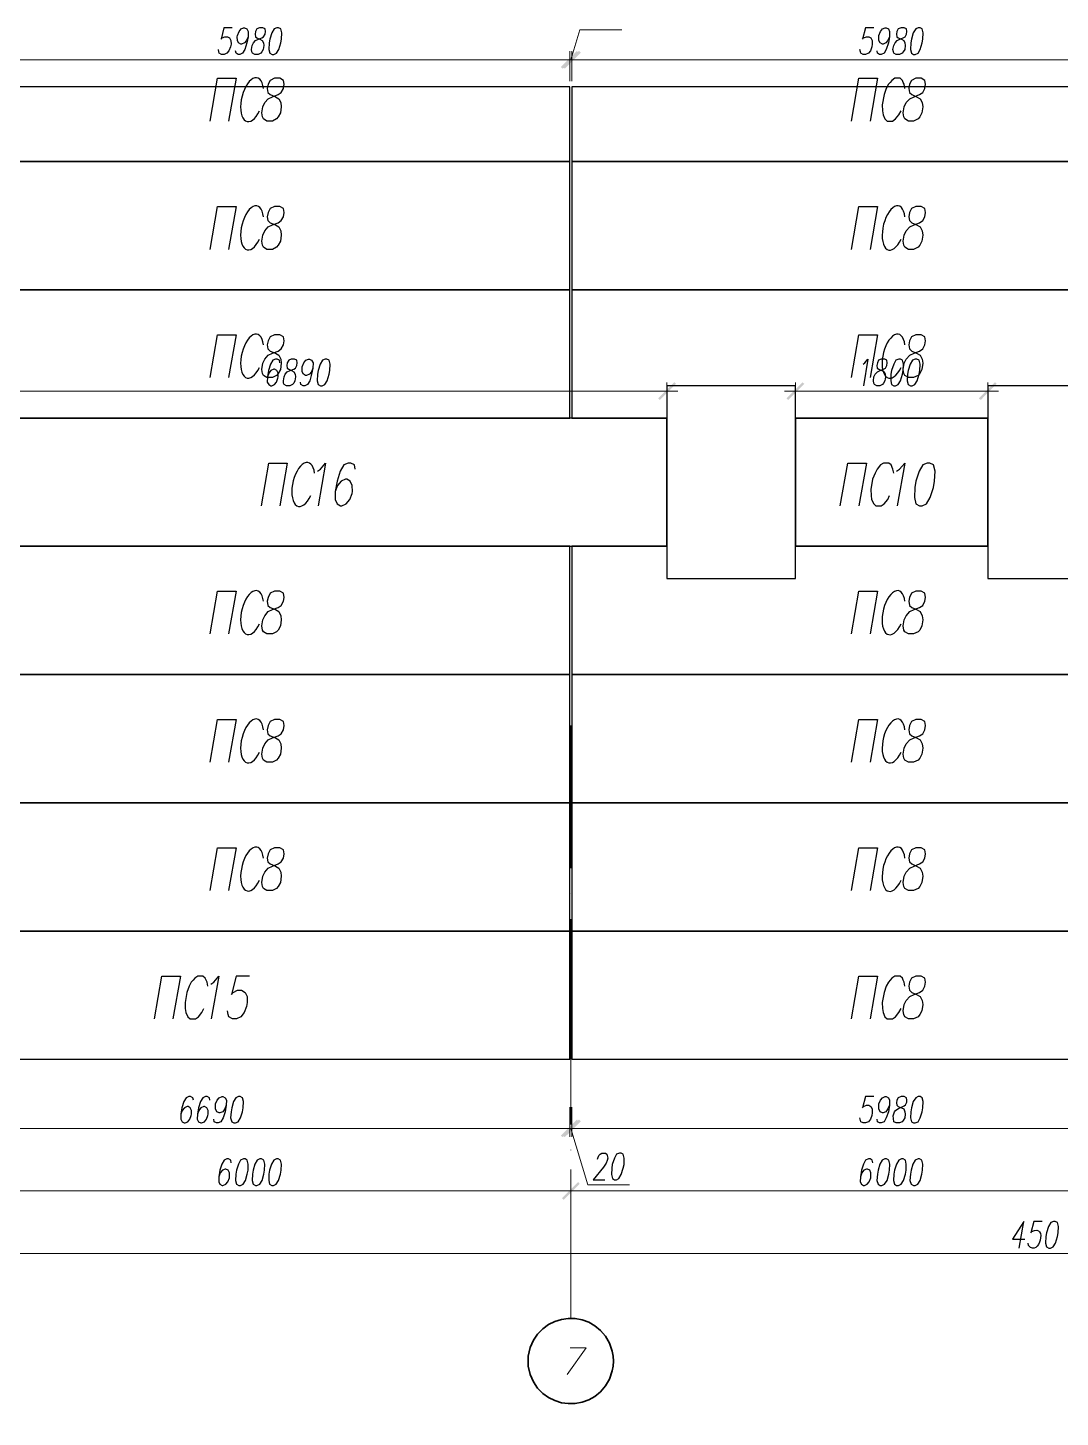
# Model space of a CAD drawing. Header units: millimetres. Extents: x 148937 to 2048786, y 870 to 351006.
# Drawn here: x 523319 to 532975, y 281122 to 294122 of the extents above; entities that cross this region are included whole.
import ezdxf

# ---------------------------------------------------------------- set-up
doc = ezdxf.new("R2010")
doc.units = ezdxf.units.MM
doc.layers.add('PDF _Геометрия', color=7, linetype='Continuous')
doc.layers.add('PDF _Сплошная заливка', color=7, linetype='Continuous', true_color=0x007eff)

msp = doc.modelspace()

# ---------------------------------------------------------------- linework, layer by layer
at = {"layer": 'PDF _Геометрия', "lineweight": 25}
for points in [[(525230.27076, 294122.38114), (525152.93456, 294122.38114), (525127.15583, 294014.96975), (525135.74874, 294027.85912), (525161.52747, 294038.60026), (525185.15798, 294038.60026), (525206.64025, 294027.85912), (525217.38139, 294004.22861), (525219.52962, 293967.70874), (525215.23316, 293944.07824), (525200.19557, 293907.55837), (525180.86152, 293883.92786), (525155.08279, 293873.18672), (525131.45228, 293873.18672), (525109.97001, 293883.92786), (525105.67355, 293896.81723), (525101.3771, 293920.44773)], [(525378.499, 294038.5993), (525363.4614, 294004.22765), (525344.12735, 293980.59715), (525318.34862, 293967.70778), (525311.90394, 293967.70778), (525290.42166, 293980.59715), (525279.68052, 294004.22765), (525277.53229, 294038.5993), (525279.68052, 294051.48866), (525294.71811, 294088.00853), (525314.05216, 294111.63904), (525337.68267, 294122.38018), (525346.27558, 294122.38018), (525367.75786, 294111.63904), (525378.499, 294088.00853), (525378.499, 294038.5993), (525367.75786, 293980.59715), (525348.42381, 293920.44677), (525326.94153, 293883.9269), (525303.31103, 293873.18576), (525286.1252, 293873.18576), (525266.79115, 293883.9269), (525262.4947, 293907.55741)], [(531230.27356, 294122.38114), (531152.93736, 294122.38114), (531125.0104, 294014.96975), (531135.75154, 294027.85912), (531161.53027, 294038.60026), (531185.16077, 294038.60026), (531204.49482, 294027.85912), (531217.38419, 294004.22861), (531217.38419, 293967.70874), (531213.08773, 293944.07824), (531200.19837, 293907.55837), (531180.86432, 293883.92786), (531155.08559, 293873.18672), (531131.45508, 293873.18672), (531109.9728, 293883.92786), (531105.67635, 293896.81723), (531101.37989, 293920.44773)], [(531378.49961, 294038.5993), (531363.46201, 294004.22765), (531344.12796, 293980.59715), (531318.34923, 293967.70778), (531311.90455, 293967.70778), (531290.42227, 293980.59715), (531277.5329, 294004.22765), (531277.5329, 294038.5993), (531279.68113, 294051.48866), (531292.5705, 294088.00853), (531311.90455, 294111.63904), (531337.68328, 294122.38018), (531346.27619, 294122.38018), (531367.75847, 294111.63904), (531378.49961, 294088.00853), (531378.49961, 294038.5993), (531367.75847, 293980.59715), (531348.42442, 293920.44677), (531326.94214, 293883.9269), (531301.16341, 293873.18576), (531286.12582, 293873.18576), (531264.64354, 293883.9269), (531262.49531, 293907.55741)], [(525024.04055, 293250.20121), (525092.78384, 293649.77157), (525266.79028, 293649.77157), (525195.89877, 293250.20121)], [(531021.89302, 293250.20121), (531092.78453, 293649.77157), (531266.79098, 293649.77157), (531195.89947, 293250.20121)], [(531522.43156, 293555.24806), (531515.98688, 293593.91616), (531507.39397, 293611.10198), (531498.80106, 293630.43603), (531477.31878, 293649.77008), (531427.90954, 293649.77008), (531399.98258, 293630.43603), (531384.94499, 293611.10198), (531367.75917, 293593.91616), (531348.42512, 293555.24806), (531326.94284, 293497.24591), (531309.75702, 293402.72389), (531311.90525, 293344.72174), (531318.34993, 293308.20187), (531335.53575, 293269.53377), (531357.01803, 293250.19973), (531406.42727, 293250.19973), (531434.35423, 293269.53377), (531466.57764, 293308.20187), (531485.91169, 293344.72174)], [(525024.04055, 292049.34052), (525092.78384, 292451.0591), (525266.79028, 292451.0591), (525195.89877, 292049.34052)], [(531021.89302, 292049.34052), (531092.78453, 292451.0591), (531266.79098, 292451.0591), (531195.89947, 292049.34052)], [(525024.04055, 290850.63016), (525092.78384, 291250.20051), (525266.79028, 291250.20051), (525195.89877, 290850.63016)], [(531021.89302, 290850.63016), (531092.78453, 291250.20051), (531266.79098, 291250.20051), (531195.89947, 290850.63016)], [(525677.10579, 290988.11551), (525672.80934, 291011.74601), (525651.32706, 291022.48715), (525636.28947, 291022.48715), (525610.51074, 291011.74601), (525589.02846, 290975.22614), (525569.69441, 290915.07576), (525561.1015, 290857.07362), (525558.95327, 290807.66438), (525571.84264, 290784.03387), (525591.17669, 290773.29274), (525599.7696, 290773.29274), (525625.54833, 290784.03387), (525644.88238, 290807.66438), (525657.77174, 290844.18425), (525659.91997, 290857.07362), (525659.91997, 290891.44526), (525649.17883, 290915.07576), (525627.69656, 290927.96513), (525619.10365, 290927.96513), (525593.32491, 290915.07576), (525573.99086, 290891.44526), (525561.1015, 290857.07362)], [(525984.30078, 290938.70609), (525971.41142, 290904.33445), (525952.07737, 290880.70395), (525926.29864, 290867.81458), (525917.70572, 290867.81458), (525896.22345, 290880.70395), (525885.48231, 290904.33445), (525885.48231, 290951.59546), (525900.5199, 290988.11533), (525919.85395, 291011.74584), (525945.63268, 291022.48698), (525954.2256, 291022.48698), (525973.55965, 291011.74584), (525986.44901, 290988.11533), (525984.30078, 290938.70609), (525973.55965, 290880.70395), (525956.37382, 290820.55357), (525934.89155, 290784.0337), (525909.11281, 290773.29256), (525894.07522, 290773.29256), (525872.59294, 290784.0337), (525868.29649, 290807.6642)], [(531131.45473, 290975.22667), (531148.64055, 290988.11603), (531176.56751, 291022.48768), (531133.60296, 290773.29326)], [(525503.0955, 289649.77056), (525573.98702, 290049.34091), (525745.84524, 290049.34091), (525674.95372, 289649.77056)], [(526029.41392, 289974.15395), (526057.34088, 289993.488), (526104.60189, 290049.34192), (526035.8586, 289649.77157)], [(526379.5739, 289993.48721), (526375.27744, 290032.15531), (526340.9058, 290049.34113), (526315.12706, 290049.34113), (526274.31074, 290032.15531), (526239.93909, 289974.15316), (526212.01213, 289879.63114), (526194.82631, 289782.9609), (526192.67809, 289707.77293), (526212.01213, 289669.10483), (526244.23555, 289649.77078), (526257.12492, 289649.77078), (526297.94124, 289669.10483), (526330.16466, 289707.77293), (526351.64694, 289763.62685), (526355.94339, 289782.9609), (526353.79516, 289840.96305), (526334.46111, 289879.63114), (526302.2377, 289898.96519), (526289.34833, 289898.96519), (526248.53201, 289879.63114), (526216.30859, 289840.96305), (526194.82631, 289782.9609)], [(530916.63196, 289649.77056), (530987.52347, 290049.34091), (531161.52992, 290049.34091), (531090.63841, 289649.77056)], [(531417.16832, 289954.8185), (531410.72363, 289993.4866), (531393.53781, 290032.1547), (531372.05554, 290049.34052), (531322.6463, 290049.34052), (531292.57111, 290032.1547), (531262.49592, 289993.4866), (531243.16187, 289954.8185), (531219.53137, 289898.96458), (531204.49377, 289802.29433), (531206.642, 289746.44041), (531210.93846, 289707.77232), (531230.27251, 289669.10422), (531251.75478, 289649.77017), (531301.16402, 289649.77017), (531329.09098, 289669.10422), (531361.3144, 289707.77232), (531378.50022, 289746.44041)], [(531445.09633, 289974.15395), (531473.02329, 289993.488), (531520.2843, 290049.34192), (531449.39278, 289649.77157)], [(525024.04055, 288451.0591), (525092.78384, 288850.62946), (525266.79028, 288850.62946), (525195.89877, 288451.0591)], [(531021.89302, 288451.0591), (531092.78453, 288850.62946), (531266.79098, 288850.62946), (531195.89947, 288451.0591)], [(525024.04055, 287250.2006), (525092.78384, 287649.77095), (525266.79028, 287649.77095), (525195.89877, 287250.2006)], [(531021.89302, 287250.2006), (531092.78453, 287649.77095), (531266.79098, 287649.77095), (531195.89947, 287250.2006)], [(525024.04055, 286051.48914), (525092.78384, 286451.0595), (525266.79028, 286451.0595), (525195.89877, 286051.48914)], [(531021.89302, 286051.48914), (531092.78453, 286451.0595), (531266.79098, 286451.0595), (531195.89947, 286051.48914)], [(524504.17311, 284850.62955), (524572.9164, 285250.1999), (524746.92285, 285250.1999), (524676.03133, 284850.62955)], [(525002.55915, 285155.67858), (524996.11446, 285194.34668), (524987.52155, 285211.5325), (524978.92864, 285230.86655), (524957.44636, 285250.2006), (524908.03713, 285250.2006), (524880.11017, 285230.86655), (524865.07257, 285211.5325), (524847.88675, 285194.34668), (524828.5527, 285155.67858), (524807.07042, 285097.67643), (524789.8846, 285003.15441), (524792.03283, 284945.15226), (524798.47751, 284908.63239), (524815.66333, 284869.96429), (524837.14561, 284850.63024), (524886.55485, 284850.63024), (524914.48181, 284869.96429), (524946.70523, 284908.63239), (524966.03927, 284945.15226)], [(525030.48716, 285175.01184), (525058.41412, 285194.34589), (525105.67513, 285250.19981), (525034.78361, 284850.62946)], [(525391.38784, 285250.20112), (525266.79063, 285250.20112), (525223.82608, 285078.34291), (525241.0119, 285097.67696), (525279.68, 285117.01101), (525318.3481, 285117.01101), (525352.71974, 285097.67696), (525369.90556, 285059.00886), (525372.05379, 285003.15494), (525365.6091, 284964.48684), (525341.9786, 284908.63292), (525311.90341, 284869.96482), (525271.08709, 284850.63077), (525234.56721, 284850.63077), (525200.19557, 284869.96482), (525191.60266, 284889.29887), (525185.15798, 284925.81874)], [(531021.89302, 284850.62955), (531092.78453, 285250.1999), (531266.79098, 285250.1999), (531195.89947, 284850.62955)], [(531522.43156, 285155.67858), (531515.98688, 285194.34668), (531507.39397, 285211.5325), (531498.80106, 285230.86655), (531477.31878, 285250.2006), (531427.90954, 285250.2006), (531399.98258, 285230.86655), (531384.94499, 285211.5325), (531367.75917, 285194.34668), (531348.42512, 285155.67858), (531326.94284, 285097.67643), (531309.75702, 285003.15441), (531311.90525, 284945.15226), (531318.34993, 284908.63239), (531335.53575, 284869.96429), (531357.01803, 284850.63024), (531406.42727, 284850.63024), (531434.35423, 284869.96429), (531466.57764, 284908.63239), (531485.91169, 284945.15226)], [(524867.21975, 284088.00914), (524862.9233, 284111.63965), (524841.44102, 284124.52902), (524826.40342, 284124.52902), (524800.62469, 284111.63965), (524779.14241, 284077.26801), (524759.80837, 284017.11763), (524751.21545, 283956.96725), (524749.06723, 283909.70624), (524761.95659, 283886.07574), (524781.29064, 283875.3346), (524789.88355, 283875.3346), (524815.66229, 283886.07574), (524834.99634, 283909.70624), (524847.8857, 283946.22612), (524850.03393, 283956.96725), (524850.03393, 283993.48713), (524837.14456, 284017.11763), (524817.81051, 284030.007), (524809.2176, 284030.007), (524783.43887, 284017.11763), (524764.10482, 283993.48713), (524751.21545, 283956.96725)], [(525021.89459, 284088.00914), (525017.59814, 284111.63965), (524996.11586, 284124.52902), (524981.07827, 284124.52902), (524955.29953, 284111.63965), (524933.81726, 284077.26801), (524914.48321, 284017.11763), (524905.8903, 283956.96725), (524903.74207, 283909.70624), (524916.63144, 283886.07574), (524935.96549, 283875.3346), (524944.5584, 283875.3346), (524970.33713, 283886.07574), (524989.67118, 283909.70624), (525002.56054, 283946.22612), (525004.70877, 283956.96725), (525004.70877, 283993.48713), (524993.96763, 284017.11763), (524972.48536, 284030.007), (524963.89245, 284030.007), (524938.11371, 284017.11763), (524918.77966, 283993.48713), (524905.8903, 283956.96725)], [(525174.41911, 284040.74787), (525161.52974, 284006.37623), (525142.1957, 283980.5975), (525116.41696, 283969.85636), (525107.82405, 283969.85636), (525086.34177, 283980.5975), (525075.60064, 284006.37623), (525073.45241, 284040.74787), (525075.60064, 284053.63724), (525090.63823, 284088.00888), (525109.97228, 284111.63939), (525135.75101, 284124.52875), (525144.34392, 284124.52875), (525163.67797, 284111.63939), (525176.56734, 284088.00888), (525174.41911, 284040.74787), (525163.67797, 283980.5975), (525146.49215, 283922.59535), (525125.00987, 283886.07548), (525099.23114, 283875.33434), (525084.19355, 283875.33434), (525062.71127, 283886.07548), (525058.41481, 283909.70598)], [(531230.27356, 284124.52972), (531152.93736, 284124.52972), (531125.0104, 284017.11833), (531135.75154, 284030.0077), (531161.53027, 284040.74883), (531185.16077, 284040.74883), (531204.49482, 284030.0077), (531217.38419, 284006.37719), (531217.38419, 283969.85732), (531213.08773, 283946.22682), (531200.19837, 283909.70694), (531180.86432, 283886.07644), (531155.08559, 283875.3353), (531131.45508, 283875.3353), (531109.9728, 283886.07644), (531105.67635, 283898.96581), (531101.37989, 283922.59631)], [(531378.49961, 284040.74787), (531363.46201, 284006.37623), (531344.12796, 283980.5975), (531318.34923, 283969.85636), (531311.90455, 283969.85636), (531290.42227, 283980.5975), (531277.5329, 284006.37623), (531277.5329, 284040.74787), (531279.68113, 284053.63724), (531292.5705, 284088.00888), (531311.90455, 284111.63939), (531337.68328, 284124.52875), (531346.27619, 284124.52875), (531367.75847, 284111.63939), (531378.49961, 284088.00888), (531378.49961, 284040.74787), (531367.75847, 283980.5975), (531348.42442, 283922.59535), (531326.94214, 283886.07548), (531301.16341, 283875.33434), (531286.12582, 283875.33434), (531264.64354, 283886.07548), (531262.49531, 283909.70598)], [(531537.46846, 284111.64035), (531515.98618, 284124.52972), (531485.91099, 284124.52972), (531460.13226, 284111.64035), (531447.24289, 284088.00984), (531442.94644, 284064.37934), (531447.24289, 284040.74883), (531460.13226, 284030.0077), (531490.20745, 284017.11833), (531511.68973, 284006.37719), (531522.43086, 283980.59846), (531524.57909, 283956.96795), (531520.28264, 283922.59631), (531507.39327, 283898.96581), (531496.65213, 283886.07644), (531473.02163, 283875.3353), (531440.79821, 283875.3353), (531419.31593, 283886.07644)], [(525221.6782, 283503.69094), (525217.38174, 283527.32145), (525195.89947, 283540.21082), (525180.86187, 283540.21082), (525155.08314, 283527.32145), (525133.60086, 283490.80158), (525116.41504, 283432.79943), (525105.6739, 283372.64905), (525105.6739, 283325.38804), (525116.41504, 283301.75754), (525137.89732, 283288.86817), (525144.342, 283288.86817), (525170.12073, 283301.75754), (525189.45478, 283325.38804), (525204.49238, 283361.90792), (525206.6406, 283372.64905), (525204.49238, 283409.16893), (525193.75124, 283432.79943), (525172.26896, 283443.54057), (525163.67605, 283443.54057), (525140.04554, 283432.79943), (525118.56327, 283409.16893), (525105.6739, 283372.64905)], [(528648.10184, 283535.91523), (528650.25006, 283546.65637), (528660.9912, 283570.28688), (528671.73234, 283583.17624), (528688.91816, 283593.91738), (528721.14158, 283593.91738), (528734.03094, 283583.17624), (528738.3274, 283570.28688), (528742.62385, 283546.65637), (528738.3274, 283523.02587), (528727.58626, 283499.39536), (528703.95576, 283462.87549), (528607.28551, 283344.72297), (528714.69689, 283344.72297)], [(531221.67881, 283503.69094), (531217.38235, 283527.32145), (531195.90008, 283540.21082), (531180.86248, 283540.21082), (531155.08375, 283527.32145), (531133.60147, 283490.80158), (531116.41565, 283432.79943), (531105.67451, 283372.64905), (531103.52629, 283325.38804), (531116.41565, 283301.75754), (531135.7497, 283288.86817), (531144.34261, 283288.86817), (531170.12134, 283301.75754), (531189.45539, 283325.38804), (531202.34476, 283361.90792), (531204.49299, 283372.64905), (531204.49299, 283409.16893), (531193.75185, 283432.79943), (531172.26957, 283443.54057), (531163.67666, 283443.54057), (531137.89793, 283432.79943), (531118.56388, 283409.16893), (531105.67451, 283372.64905)], [(532590.09925, 282704.55076), (532633.0638, 282953.74518), (532527.80065, 282788.33164), (532643.80494, 282788.33164)], [(532804.92377, 282953.74518), (532727.58757, 282953.74518), (532699.66061, 282846.33379), (532710.40175, 282859.22316)], [(532678.17833, 282728.18127), (532676.03011, 282751.81177)]]:
    msp.add_lwpolyline(points, dxfattribs=at)
for points in [[(525485.91038, 294122.38114), (525460.13165, 294111.64), (525449.39051, 294088.00949), (525445.09405, 294062.23076), (525447.24228, 294038.60026), (525460.13165, 294027.85912), (525490.20684, 294014.96975), (525511.68911, 294004.22861), (525522.43025, 293980.59811), (525526.72671, 293956.9676), (525520.28202, 293920.44773), (525507.39266, 293896.81723), (525498.79975, 293883.92786), (525473.02101, 293873.18672), (525440.7976, 293873.18672), (525421.46355, 293883.92786), (525415.01887, 293896.81723), (525410.72241, 293920.44773), (525417.16709, 293956.9676), (525430.05646, 293980.59811), (525449.39051, 294004.22861), (525475.16924, 294014.96975), (525507.39266, 294027.85912), (525524.57848, 294038.60026), (525537.46785, 294062.23076), (525541.7643, 294088.00949), (525537.46785, 294111.64), (525515.98557, 294122.38114)], [(525649.17779, 294122.38114), (525623.39905, 294111.64), (525601.91678, 294075.12013), (525582.58273, 294014.96975), (525576.13804, 293980.59811), (525573.98982, 293920.44773), (525582.58273, 293883.92786), (525604.065, 293873.18672), (525619.1026, 293873.18672), (525644.88133, 293883.92786), (525666.36361, 293920.44773), (525685.69766, 293980.59811), (525692.14234, 294014.96975), (525694.29057, 294075.12013), (525685.69766, 294111.64), (525664.21538, 294122.38114)], [(531485.91099, 294122.38114), (531460.13226, 294111.64), (531447.24289, 294088.00949), (531442.94644, 294062.23076), (531447.24289, 294038.60026), (531460.13226, 294027.85912), (531490.20745, 294014.96975), (531511.68973, 294004.22861), (531522.43086, 293980.59811), (531524.57909, 293956.9676), (531520.28264, 293920.44773), (531507.39327, 293896.81723), (531496.65213, 293883.92786), (531473.02163, 293873.18672), (531440.79821, 293873.18672), (531419.31593, 293883.92786), (531415.01948, 293896.81723), (531410.72302, 293920.44773), (531417.16771, 293956.9676), (531430.05707, 293980.59811), (531449.39112, 294004.22861), (531475.16985, 294014.96975), (531507.39327, 294027.85912), (531524.57909, 294038.60026), (531537.46846, 294062.23076), (531541.76491, 294088.00949), (531537.46846, 294111.64), (531515.98618, 294122.38114)], [(531647.02807, 294122.38114), (531623.39757, 294111.64), (531599.76706, 294075.12013), (531582.58124, 294014.96975), (531576.13656, 293980.59811), (531573.98833, 293920.44773), (531582.58124, 293883.92786), (531604.06352, 293873.18672), (531619.10111, 293873.18672), (531644.87984, 293883.92786), (531666.36212, 293920.44773), (531683.54794, 293980.59811), (531689.99263, 294014.96975), (531694.28908, 294075.12013), (531683.54794, 294111.64), (531664.21389, 294122.38114)], [(525625.54606, 293649.7706), (525584.72973, 293630.43655), (525567.54391, 293593.91668), (525558.951, 293555.24858), (525565.39568, 293516.58049), (525586.87796, 293497.24644), (525634.13897, 293477.91239), (525666.36238, 293458.57834), (525685.69643, 293422.05847), (525689.99289, 293383.39037), (525681.39998, 293325.38822), (525662.06593, 293288.86835), (525644.88011, 293269.5343), (525606.21201, 293250.20025), (525554.65454, 293250.20025), (525522.43113, 293269.5343), (525513.83822, 293288.86835), (525507.39353, 293325.38822), (525518.13467, 293383.39037), (525535.32049, 293422.05847), (525567.54391, 293458.57834), (525608.36023, 293477.91239), (525662.06593, 293497.24644), (525689.99289, 293516.58049), (525709.32694, 293555.24858), (525715.77162, 293593.91668), (525709.32694, 293630.43655), (525674.95529, 293649.7706)], [(531625.54667, 293649.7706), (531584.73034, 293630.43655), (531565.39629, 293593.91668), (531558.95161, 293555.24858), (531565.39629, 293516.58049), (531586.87857, 293497.24644), (531631.99135, 293477.91239), (531666.36299, 293458.57834), (531683.54882, 293422.05847), (531689.9935, 293383.39037), (531679.25236, 293325.38822), (531662.06654, 293288.86835), (531644.88072, 293269.5343), (531604.06439, 293250.20025), (531554.65515, 293250.20025), (531522.43174, 293269.5343), (531511.6906, 293288.86835), (531507.39414, 293325.38822), (531515.98706, 293383.39037), (531535.3211, 293422.05847), (531567.54452, 293458.57834), (531608.36085, 293477.91239), (531659.91831, 293497.24644), (531689.9935, 293516.58049), (531707.17932, 293555.24858), (531715.77223, 293593.91668), (531709.32755, 293630.43655), (531674.95591, 293649.7706)], [(525625.54606, 292451.06024), (525584.72973, 292431.72619), (525567.54391, 292393.05809), (525558.951, 292354.38999), (525565.39568, 292317.87012), (525586.87796, 292298.53607), (525634.13897, 292279.20202), (525666.36238, 292259.86797), (525685.69643, 292221.19987), (525689.99289, 292182.53178), (525681.39998, 292126.67786), (525662.06593, 292088.00976), (525644.88011, 292068.67571), (525606.21201, 292049.34166), (525554.65454, 292049.34166), (525522.43113, 292068.67571), (525513.83822, 292088.00976), (525507.39353, 292126.67786), (525518.13467, 292182.53178), (525535.32049, 292221.19987), (525567.54391, 292259.86797), (525608.36023, 292279.20202), (525662.06593, 292298.53607), (525689.99289, 292317.87012), (525709.32694, 292354.38999), (525715.77162, 292393.05809), (525709.32694, 292431.72619), (525674.95529, 292451.06024)], [(531625.54667, 292451.06024), (531584.73034, 292431.72619), (531565.39629, 292393.05809), (531558.95161, 292354.38999), (531565.39629, 292317.87012), (531586.87857, 292298.53607), (531631.99135, 292279.20202), (531666.36299, 292259.86797), (531683.54882, 292221.19987), (531689.9935, 292182.53178), (531679.25236, 292126.67786), (531662.06654, 292088.00976), (531644.88072, 292068.67571), (531604.06439, 292049.34166), (531554.65515, 292049.34166), (531522.43174, 292068.67571), (531511.6906, 292088.00976), (531507.39414, 292126.67786), (531515.98706, 292182.53178), (531535.3211, 292221.19987), (531567.54452, 292259.86797), (531608.36085, 292279.20202), (531659.91831, 292298.53607), (531689.9935, 292317.87012), (531707.17932, 292354.38999), (531715.77223, 292393.05809), (531709.32755, 292431.72619), (531674.95591, 292451.06024)], [(525625.54606, 291250.19955), (525584.72973, 291230.8655), (525567.54391, 291192.1974), (525558.951, 291155.67753), (525565.39568, 291117.00943), (525586.87796, 291097.67538), (525634.13897, 291078.34133), (525666.36238, 291059.00728), (525685.69643, 291022.48741), (525689.99289, 290983.81931), (525681.39998, 290925.81717), (525662.06593, 290889.29729), (525644.88011, 290869.96325), (525606.21201, 290850.6292), (525554.65454, 290850.6292), (525522.43113, 290869.96325), (525513.83822, 290889.29729), (525507.39353, 290925.81717), (525518.13467, 290983.81931), (525535.32049, 291022.48741), (525567.54391, 291059.00728), (525608.36023, 291078.34133), (525662.06593, 291097.67538), (525689.99289, 291117.00943), (525709.32694, 291155.67753), (525715.77162, 291192.1974), (525709.32694, 291230.8655), (525674.95529, 291250.19955)], [(531625.54667, 291250.19955), (531584.73034, 291230.8655), (531565.39629, 291192.1974), (531558.95161, 291155.67753), (531565.39629, 291117.00943), (531586.87857, 291097.67538), (531631.99135, 291078.34133), (531666.36299, 291059.00728), (531683.54882, 291022.48741), (531689.9935, 290983.81931), (531679.25236, 290925.81717), (531662.06654, 290889.29729), (531644.88072, 290869.96325), (531604.06439, 290850.6292), (531554.65515, 290850.6292), (531522.43174, 290869.96325), (531511.6906, 290889.29729), (531507.39414, 290925.81717), (531515.98706, 290983.81931), (531535.3211, 291022.48741), (531567.54452, 291059.00728), (531608.36085, 291078.34133), (531659.91831, 291097.67538), (531689.9935, 291117.00943), (531707.17932, 291155.67753), (531715.77223, 291192.1974), (531709.32755, 291230.8655), (531674.95591, 291250.19955)], [(525782.36685, 291022.48794), (525758.73635, 291011.7468), (525745.84698, 290988.11629), (525741.55053, 290962.33756), (525745.84698, 290938.70706), (525758.73635, 290927.96592), (525786.66331, 290915.07655), (525808.14559, 290904.33541), (525818.88673, 290880.70491), (525823.18318, 290857.0744), (525816.7385, 290820.55453), (525805.99736, 290796.92403), (525795.25622, 290784.03466), (525769.47749, 290773.29352), (525739.4023, 290773.29352), (525717.92002, 290784.03466), (525711.47534, 290796.92403), (525709.32711, 290820.55453), (525715.7718, 290857.0744), (525726.51293, 290880.70491), (525745.84698, 290904.33541), (525771.62572, 290915.07655), (525805.99736, 290927.96592), (525823.18318, 290938.70706), (525833.92432, 290962.33756), (525838.22077, 290988.11629), (525836.07255, 291011.7468), (525814.59027, 291022.48794)], [(526100.30473, 291022.48794), (526074.526, 291011.7468), (526053.04372, 290975.22693), (526035.8579, 290915.07655), (526029.41322, 290880.70491), (526025.11676, 290820.55453), (526035.8579, 290784.03466), (526055.19195, 290773.29352), (526072.37777, 290773.29352), (526096.00828, 290784.03466), (526119.63878, 290820.55453), (526136.8246, 290880.70491), (526143.26928, 290915.07655), (526145.41751, 290975.22693), (526136.8246, 291011.7468), (526115.34232, 291022.48794)], [(531301.16437, 291022.48794), (531275.38564, 291011.7468), (531264.6445, 290988.11629), (531260.34804, 290962.33756), (531262.49627, 290938.70706), (531277.53387, 290927.96592), (531305.46083, 290915.07655), (531326.9431, 290904.33541), (531337.68424, 290880.70491), (531341.9807, 290857.0744), (531335.53601, 290820.55453), (531322.64665, 290796.92403), (531314.05374, 290784.03466), (531288.27501, 290773.29352), (531258.19982, 290773.29352), (531236.71754, 290784.03466), (531230.27286, 290796.92403), (531228.12463, 290820.55453), (531232.42108, 290857.0744), (531245.31045, 290880.70491), (531264.6445, 290904.33541), (531290.42323, 290915.07655), (531322.64665, 290927.96592), (531339.83247, 290938.70706), (531352.72184, 290962.33756), (531357.01829, 290988.11629), (531352.72184, 291011.7468), (531333.38779, 291022.48794)], [(531464.42959, 291022.48794), (531438.65086, 291011.7468), (531417.16858, 290975.22693), (531397.83453, 290915.07655), (531391.38985, 290880.70491), (531389.24162, 290820.55453), (531397.83453, 290784.03466), (531419.31681, 290773.29352), (531434.3544, 290773.29352), (531460.13313, 290784.03466), (531481.61541, 290820.55453), (531500.94946, 290880.70491), (531507.39414, 290915.07655), (531509.54237, 290975.22693), (531500.94946, 291011.7468), (531479.46718, 291022.48794)], [(531619.10225, 291022.48794), (531593.32351, 291011.7468), (531571.84124, 290975.22693), (531552.50719, 290915.07655), (531546.06251, 290880.70491), (531543.91428, 290820.55453), (531552.50719, 290784.03466), (531573.98947, 290773.29352), (531589.02706, 290773.29352), (531614.80579, 290784.03466), (531636.28807, 290820.55453), (531655.62212, 290880.70491), (531662.0668, 290915.07655), (531664.21503, 290975.22693), (531655.62212, 291011.7468), (531634.13984, 291022.48794)], [(531730.80991, 290049.34105), (531689.99359, 290032.15522), (531655.62194, 289974.15308), (531625.54676, 289879.63106), (531614.80562, 289821.62891), (531610.50916, 289727.10689), (531625.54676, 289669.10474), (531659.9184, 289649.77069), (531683.5489, 289649.77069), (531724.36523, 289669.10474), (531758.73687, 289727.10689), (531788.81206, 289821.62891), (531799.5532, 289879.63106), (531803.84966, 289974.15308), (531788.81206, 290032.15522), (531754.44042, 290049.34105)], [(525625.54606, 288850.63068), (525584.72973, 288831.29663), (525567.54391, 288792.62853), (525558.951, 288756.10866), (525565.39568, 288717.44056), (525586.87796, 288698.10651), (525634.13897, 288678.77246), (525666.36238, 288659.43842), (525685.69643, 288620.77032), (525689.99289, 288584.25045), (525681.39998, 288526.2483), (525662.06593, 288487.5802), (525644.88011, 288470.39438), (525606.21201, 288451.06033), (525554.65454, 288451.06033), (525522.43113, 288470.39438), (525513.83822, 288487.5802), (525507.39353, 288526.2483), (525518.13467, 288584.25045), (525535.32049, 288620.77032), (525567.54391, 288659.43842), (525608.36023, 288678.77246), (525662.06593, 288698.10651), (525689.99289, 288717.44056), (525709.32694, 288756.10866), (525715.77162, 288792.62853), (525709.32694, 288831.29663), (525674.95529, 288850.63068)], [(531625.54667, 288850.63068), (531584.73034, 288831.29663), (531565.39629, 288792.62853), (531558.95161, 288756.10866), (531565.39629, 288717.44056), (531586.87857, 288698.10651), (531631.99135, 288678.77246), (531666.36299, 288659.43842), (531683.54882, 288620.77032), (531689.9935, 288584.25045), (531679.25236, 288526.2483), (531662.06654, 288487.5802), (531644.88072, 288470.39438), (531604.06439, 288451.06033), (531554.65515, 288451.06033), (531522.43174, 288470.39438), (531511.6906, 288487.5802), (531507.39414, 288526.2483), (531515.98706, 288584.25045), (531535.3211, 288620.77032), (531567.54452, 288659.43842), (531608.36085, 288678.77246), (531659.91831, 288698.10651), (531689.9935, 288717.44056), (531707.17932, 288756.10866), (531715.77223, 288792.62853), (531709.32755, 288831.29663), (531674.95591, 288850.63068)], [(525625.54606, 287649.76999), (525584.72973, 287630.43594), (525567.54391, 287593.91607), (525558.951, 287555.24797), (525565.39568, 287516.57987), (525586.87796, 287497.24582), (525634.13897, 287480.06), (525666.36238, 287460.72595), (525685.69643, 287422.05785), (525689.99289, 287383.38976), (525681.39998, 287327.53584), (525662.06593, 287288.86774), (525644.88011, 287269.53369), (525606.21201, 287250.19964), (525554.65454, 287250.19964), (525522.43113, 287269.53369), (525513.83822, 287288.86774), (525507.39353, 287327.53584), (525518.13467, 287383.38976), (525535.32049, 287422.05785), (525567.54391, 287460.72595), (525608.36023, 287480.06), (525662.06593, 287497.24582), (525689.99289, 287516.57987), (525709.32694, 287555.24797), (525715.77162, 287593.91607), (525709.32694, 287630.43594), (525674.95529, 287649.76999)], [(531625.54667, 287649.76999), (531584.73034, 287630.43594), (531565.39629, 287593.91607), (531558.95161, 287555.24797), (531565.39629, 287516.57987), (531586.87857, 287497.24582), (531631.99135, 287480.06), (531666.36299, 287460.72595), (531683.54882, 287422.05785), (531689.9935, 287383.38976), (531679.25236, 287327.53584), (531662.06654, 287288.86774), (531644.88072, 287269.53369), (531604.06439, 287250.19964), (531554.65515, 287250.19964), (531522.43174, 287269.53369), (531511.6906, 287288.86774), (531507.39414, 287327.53584), (531515.98706, 287383.38976), (531535.3211, 287422.05785), (531567.54452, 287460.72595), (531608.36085, 287480.06), (531659.91831, 287497.24582), (531689.9935, 287516.57987), (531707.17932, 287555.24797), (531715.77223, 287593.91607), (531709.32755, 287630.43594), (531674.95591, 287649.76999)], [(525625.54606, 286451.05963), (525584.72973, 286431.72558), (525567.54391, 286393.05748), (525558.951, 286354.38938), (525565.39568, 286317.86951), (525586.87796, 286298.53546), (525634.13897, 286279.20141), (525666.36238, 286259.86736), (525685.69643, 286221.19926), (525689.99289, 286184.67939), (525681.39998, 286126.67724), (525662.06593, 286088.00914), (525644.88011, 286068.6751), (525606.21201, 286051.48927), (525554.65454, 286051.48927), (525522.43113, 286068.6751), (525513.83822, 286088.00914), (525507.39353, 286126.67724), (525518.13467, 286184.67939), (525535.32049, 286221.19926), (525567.54391, 286259.86736), (525608.36023, 286279.20141), (525662.06593, 286298.53546), (525689.99289, 286317.86951), (525709.32694, 286354.38938), (525715.77162, 286393.05748), (525709.32694, 286431.72558), (525674.95529, 286451.05963)], [(531625.54667, 286451.05963), (531584.73034, 286431.72558), (531565.39629, 286393.05748), (531558.95161, 286354.38938), (531565.39629, 286317.86951), (531586.87857, 286298.53546), (531631.99135, 286279.20141), (531666.36299, 286259.86736), (531683.54882, 286221.19926), (531689.9935, 286184.67939), (531679.25236, 286126.67724), (531662.06654, 286088.00914), (531644.88072, 286068.6751), (531604.06439, 286051.48927), (531554.65515, 286051.48927), (531522.43174, 286068.6751), (531511.6906, 286088.00914), (531507.39414, 286126.67724), (531515.98706, 286184.67939), (531535.3211, 286221.19926), (531567.54452, 286259.86736), (531608.36085, 286279.20141), (531659.91831, 286298.53546), (531689.9935, 286317.86951), (531707.17932, 286354.38938), (531715.77223, 286393.05748), (531709.32755, 286431.72558), (531674.95591, 286451.05963)], [(531625.54667, 285250.20112), (531584.73034, 285230.86707), (531565.39629, 285194.3472), (531558.95161, 285155.6791), (531565.39629, 285117.01101), (531586.87857, 285097.67696), (531631.99135, 285078.34291), (531666.36299, 285059.00886), (531683.54882, 285022.48899), (531689.9935, 284983.82089), (531679.25236, 284925.81874), (531662.06654, 284889.29887), (531644.88072, 284869.96482), (531604.06439, 284850.63077), (531554.65515, 284850.63077), (531522.43174, 284869.96482), (531511.6906, 284889.29887), (531507.39414, 284925.81874), (531515.98706, 284983.82089), (531535.3211, 285022.48899), (531567.54452, 285059.00886), (531608.36085, 285078.34291), (531659.91831, 285097.67696), (531689.9935, 285117.01101), (531707.17932, 285155.6791), (531715.77223, 285194.3472), (531709.32755, 285230.86707), (531674.95591, 285250.20112)], [(525290.42306, 284124.52972), (525264.64433, 284111.64035), (525243.16205, 284077.26871), (525225.97623, 284017.11833), (525219.53154, 283980.59846), (525215.23509, 283922.59631), (525225.97623, 283886.07644), (525245.31028, 283875.3353), (525262.4961, 283875.3353), (525286.1266, 283886.07644), (525309.75711, 283922.59631), (525326.94293, 283980.59846), (525333.38761, 284017.11833), (525335.53584, 284077.26871), (525326.94293, 284111.64035), (525305.46065, 284124.52972)], [(531647.02807, 284124.52972), (531623.39757, 284111.64035), (531599.76706, 284077.26871), (531582.58124, 284017.11833), (531576.13656, 283980.59846), (531573.98833, 283922.59631), (531582.58124, 283886.07644), (531604.06352, 283875.3353), (531619.10111, 283875.3353), (531644.87984, 283886.07644), (531666.36212, 283922.59631), (531683.54794, 283980.59846), (531689.99263, 284017.11833), (531694.28908, 284077.26871), (531683.54794, 284111.64035), (531664.21389, 284124.52972)], [(525335.53619, 283540.21152), (525309.75746, 283527.32215), (525288.27518, 283490.80228), (525271.08936, 283432.80013), (525264.64468, 283396.28026), (525262.49645, 283336.12988), (525271.08936, 283301.75824), (525292.57164, 283288.86887), (525307.60923, 283288.86887), (525333.38796, 283301.75824), (525354.87024, 283336.12988), (525372.05606, 283396.28026), (525378.50074, 283432.80013), (525380.64897, 283490.80228), (525372.05606, 283527.32215), (525350.57378, 283540.21152)], [(525490.20666, 283540.21152), (525464.42793, 283527.32215), (525442.94565, 283490.80228), (525425.75983, 283432.80013), (525419.31515, 283396.28026), (525417.16692, 283336.12988), (525425.75983, 283301.75824), (525447.24211, 283288.86887), (525462.2797, 283288.86887), (525488.05843, 283301.75824), (525509.54071, 283336.12988), (525526.72653, 283396.28026), (525533.17122, 283432.80013), (525535.31944, 283490.80228), (525526.72653, 283527.32215), (525505.24426, 283540.21152)], [(525644.8815, 283540.21152), (525619.10277, 283527.32215), (525597.62049, 283490.80228), (525580.43467, 283432.80013), (525573.98999, 283396.28026), (525571.84176, 283336.12988), (525580.43467, 283301.75824), (525601.91695, 283288.86887), (525616.95454, 283288.86887), (525642.73328, 283301.75824), (525664.21555, 283336.12988), (525681.40138, 283396.28026), (525687.84606, 283432.80013), (525692.14251, 283490.80228), (525681.40138, 283527.32215), (525659.9191, 283540.21152)], [(528852.18391, 283593.91721), (528826.40517, 283583.17607), (528804.9229, 283546.6562), (528785.58885, 283486.50582), (528781.29239, 283452.13418), (528776.99594, 283391.9838), (528787.73707, 283355.46393), (528807.07112, 283344.72279), (528824.25695, 283344.72279), (528847.88745, 283355.46393), (528869.36973, 283391.9838), (528888.70378, 283452.13418), (528895.14846, 283486.50582), (528897.29669, 283546.6562), (528888.70378, 283583.17607), (528867.2215, 283593.91721)], [(531335.53462, 283540.21152), (531309.75588, 283527.32215), (531288.27361, 283490.80228), (531271.08778, 283432.80013), (531264.6431, 283396.28026), (531260.34665, 283336.12988), (531271.08778, 283301.75824), (531290.42183, 283288.86887), (531307.60766, 283288.86887), (531331.23816, 283301.75824), (531354.86867, 283336.12988), (531372.05449, 283396.28026), (531378.49917, 283432.80013), (531380.6474, 283490.80228), (531372.05449, 283527.32215), (531350.57221, 283540.21152)], [(531490.20727, 283540.21152), (531464.42854, 283527.32215), (531442.94626, 283490.80228), (531425.76044, 283432.80013), (531419.31576, 283396.28026), (531415.0193, 283336.12988), (531425.76044, 283301.75824), (531445.09449, 283288.86887), (531462.28031, 283288.86887), (531485.91082, 283301.75824), (531509.54132, 283336.12988), (531526.72714, 283396.28026), (531533.17183, 283432.80013), (531535.32006, 283490.80228), (531526.72714, 283527.32215), (531505.24487, 283540.21152)], [(531644.87993, 283540.21152), (531619.1012, 283527.32215), (531597.61892, 283490.80228), (531580.4331, 283432.80013), (531573.98842, 283396.28026), (531569.69196, 283336.12988), (531580.4331, 283301.75824), (531601.91538, 283288.86887), (531616.95297, 283288.86887), (531642.7317, 283301.75824), (531664.21398, 283336.12988), (531681.3998, 283396.28026), (531687.84449, 283432.80013), (531689.99271, 283490.80228), (531681.3998, 283527.32215), (531659.91753, 283540.21152)], [(532912.33516, 282953.74518), (532886.55642, 282943.00404), (532865.07415, 282906.48417), (532847.88832, 282846.33379), (532841.44364, 282811.96215), (532837.14719, 282751.81177), (532847.88832, 282717.44013), (532869.3706, 282704.55076), (532884.4082, 282704.55076), (532910.18693, 282717.44013), (532931.6692, 282751.81177), (532948.85503, 282811.96215), (532955.29971, 282846.33379), (532957.44794, 282906.48417), (532948.85503, 282943.00404), (532927.37275, 282953.74518)]]:
    msp.add_lwpolyline(points, close=True, dxfattribs=at)
at = {"layer": 'PDF _Геометрия', "color": 150, "lineweight": 9, "true_color": 0x007eff}
for points in [[(528396.76068, 293823.77652), (528482.68979, 294103.04613), (528873.66723, 294103.04613)], [(522308.68194, 293823.77652), (528486.98477, 293823.77652)], [(528388.16812, 293823.77652), (528237.79218, 293823.77652)], [(528308.68256, 293823.77652), (534486.98538, 293823.77652)], [(528388.16812, 293823.77652), (528407.50217, 293823.77652), (528388.16812, 293823.77652)], [(528407.50138, 293823.77652), (528557.87732, 293823.77652)], [(522308.68194, 290723.88332), (529397.83339, 290723.88332)], [(529296.86862, 290521.95158), (529296.86862, 290803.36941)], [(530396.76015, 290723.88332), (532396.76019, 290723.88332)], [(530497.72712, 290521.95158), (530497.72712, 290803.36941)], [(532297.94081, 290521.95158), (532297.94081, 290803.36941)], [(528486.98476, 283823.77696), (521597.61856, 283823.77696)], [(528388.16812, 283823.77696), (528237.79218, 283823.77696)], [(534486.98537, 283823.77696), (528308.68254, 283823.77696)], [(528407.50138, 283823.77696), (528388.16733, 283823.77696), (528407.50138, 283823.77696)], [(528396.76068, 283823.77696), (528555.72953, 283295.31294), (528946.70697, 283295.31294)], [(528407.50138, 283823.77696), (528557.87732, 283823.77696)]]:
    msp.add_lwpolyline(points, dxfattribs=at)
for points in [[(528388.16812, 293903.26261), (528388.16812, 293621.84478)], [(528407.50138, 293903.26261), (528407.50138, 293621.84478)], [(528388.16812, 283744.29315), (528388.16812, 284023.56275)], [(528407.50138, 283744.29315), (528407.50138, 284023.56275)]]:
    msp.add_lwpolyline(points, close=True, dxfattribs=at)
at = {"layer": 'PDF _Геометрия', "color": 152, "lineweight": 30, "true_color": 0x2776bb}
for points in [[(522407.50077, 293570.28504), (522407.50077, 292872.11104), (528388.16647, 292872.11104), (528388.16647, 293570.28504)], [(528407.50138, 293570.28504), (528407.50138, 292872.11104), (534388.16708, 292872.11104), (534388.16708, 293570.28504)], [(522407.50077, 292872.11186), (522407.50077, 291671.25253), (528388.16647, 291671.25253), (528388.16647, 292872.11186)], [(528407.50138, 292872.11186), (528407.50138, 291671.25253), (534388.16708, 291671.25253), (534388.16708, 292872.11186)], [(522407.50077, 291671.25335), (522407.50077, 290470.39403), (528388.16647, 290470.39403), (528388.16647, 291671.25335)], [(530497.72712, 288970.93199), (530497.72712, 290771.14678), (529296.86779, 290771.14678), (529296.86779, 288970.93199)], [(533496.65117, 288970.93199), (533496.65117, 290771.14678), (532297.94011, 290771.14678), (532297.94011, 288970.93199)], [(522407.50077, 290470.39363), (522407.50077, 289271.68257), (529296.86697, 289271.68257), (529296.86697, 290470.39363)], [(530497.72712, 290470.39363), (530497.72712, 289271.68257), (532297.94191, 289271.68257), (532297.94191, 290470.39363)], [(522407.50077, 289271.6823), (522407.50077, 288070.82297), (528388.16647, 288070.82297), (528388.16647, 289271.6823)], [(522407.50077, 288070.82367), (522407.50077, 286872.11261), (528388.16647, 286872.11261), (528388.16647, 288070.82367)], [(528407.50138, 288070.82367), (528407.50138, 286872.11261), (534388.16708, 286872.11261), (534388.16708, 288070.82367)], [(522407.50077, 286872.11234), (522407.50077, 285671.25301), (528388.16647, 285671.25301), (528388.16647, 286872.11234)], [(528407.50138, 286872.11234), (528407.50138, 285671.25301), (534388.16708, 285671.25301), (534388.16708, 286872.11234)], [(521698.58388, 285671.25262), (521698.58388, 284472.54156), (528388.16483, 284472.54156), (528388.16483, 285671.25262)], [(528407.50138, 285671.25262), (528407.50138, 284472.54156), (534388.16708, 284472.54156), (534388.16708, 285671.25262)]]:
    msp.add_lwpolyline(points, close=True, dxfattribs=at)
for points in [[(533496.65117, 290470.39403), (534388.16567, 290470.39403), (534388.16567, 291671.25335), (528407.49976, 291671.25335), (528407.49976, 290470.39403), (529296.86589, 290470.39403)], [(530497.72712, 290470.39403), (532297.94191, 290470.39403)], [(529296.86862, 289271.68257), (528407.50234, 289271.68257), (528407.50234, 288070.82324), (534388.16819, 288070.82324), (534388.16819, 289271.68257), (533496.6539, 289271.68257)], [(532297.94081, 289271.68257), (530497.72602, 289271.68257)]]:
    msp.add_lwpolyline(points, dxfattribs=at)
at = {"layer": 'PDF _Геометрия', "color": 252, "lineweight": 5, "true_color": 0x989898}
for points in [[(528396.76068, 287593.91616), (528396.76068, 286259.86682)], [(528396.76068, 286021.41409), (528396.76068, 286023.56231)], [(528396.76068, 285780.81254), (528396.76068, 283860.297)], [(528396.76068, 283621.84303), (528396.76068, 283623.99126)], [(528396.76068, 283381.24258), (528396.76068, 282047.19324)]]:
    msp.add_lwpolyline(points, dxfattribs=at)
at = {"layer": 'PDF _Геометрия', "color": 222, "lineweight": 9, "true_color": 0xdd00a5}
msp.add_lwpolyline([(528396.76068, 283159.97495), (528396.76068, 283439.24455)], close=True, dxfattribs=at)
for points in [[(528497.72546, 283239.45876), (522297.94014, 283239.45876)], [(534497.72607, 283239.45876), (528297.94075, 283239.45876)], [(555496.6525, 282655.14056), (510297.94058, 282655.14056)]]:
    msp.add_lwpolyline(points, dxfattribs=at)
at = {"layer": 'PDF _Геометрия', "color": 252, "lineweight": 15, "true_color": 0x989898}
msp.add_lwpolyline([(528390.31407, 281772.21993), (528540.69001, 281772.21993), (528364.53534, 281523.02552)], dxfattribs=at)
at = {"layer": 'PDF _Геометрия', "color": 5, "lineweight": 35}
for points in [[(528785.58893, 281555.24854), (528794.18184, 281600.36132), (528796.33007, 281647.62233), (528794.18184, 281694.88334), (528785.58893, 281739.99612)], [(527999.33759, 281694.88334), (527997.18936, 281647.62233), (527999.33759, 281600.36132)]]:
    msp.add_lwpolyline(points, dxfattribs=at)
at = {"layer": 'PDF _Геометрия', "lineweight": 25}
for centre, major_axis, ratio, start_param, end_param in [((525417.11763, 293449.66976), (-46.50784, -204.84019), 0.4725262149, 2.2157140336, 7.4263737249), ((525416.77056, 292250.10383), (-46.88249, -205.75316), 0.4699516225, 2.2056461971, 7.4335645193), ((531416.90837, 292249.63289), (-47.18939, -206.55991), 0.4662240876, 2.2055024047, 7.4378147798), ((525417.11763, 291050.1009), (-46.50821, -204.84182), 0.4725262149, 2.2157140126, 7.4263737209), ((531416.73615, 291049.48934), (-47.05974, -205.4577), 0.4717172463, 2.2180772001, 7.4323790165), ((525895.63373, 289849.61958), (-47.4863, -204.45903), 0.4733383822, 2.2171756836, 7.437981391), ((525417.11763, 288650.52985), (-46.50855, -204.84332), 0.4725262149, 2.215714, 7.4263737251), ((531416.73615, 288649.91829), (-47.06005, -205.45908), 0.4717172463, 2.2180771815, 7.4323790149), ((525417.11763, 287449.67025), (-46.50873, -204.8441), 0.4725262149, 2.2157139894, 7.4263737229), ((531417.11824, 287449.67027), (-46.50872, -204.84405), 0.472526215, 2.2157139225, 7.4263736356), ((525417.05175, 286250.865), (-46.24962, -204.85573), 0.4723565146, 2.2035426256, 7.4262328883), ((531416.90837, 286249.63227), (-47.18836, -206.55538), 0.4662240876, 2.2055024607, 7.4378147803)]:
    msp.add_ellipse(centre, major_axis=major_axis, ratio=ratio, start_param=start_param, end_param=end_param, dxfattribs=at)
for points in [[(531419.31593, 283886.07644), (531377.06746, 284065.45345), (531571.41046, 283978.52184), (531537.46846, 284111.64035)], [(532710.40175, 282859.22316), (532859.38134, 282940.21134), (532779.07343, 282610.06454), (532678.17833, 282728.18127)]]:
    msp.add_open_spline(points, degree=3, dxfattribs=at)
at = {"layer": 'PDF _Геометрия', "color": 5, "lineweight": 35}
for points in [[(528785.58893, 281739.99612), (528667.90186, 282172.89981), (528067.65127, 282137.63307), (527999.33759, 281694.88334)], [(527999.33759, 281600.36132), (528067.65127, 281157.61159), (528667.90186, 281122.34485), (528785.58893, 281555.24854)]]:
    msp.add_open_spline(points, degree=3, dxfattribs=at)
at = {"layer": 'PDF _Сплошная заливка', "lineweight": 9, "transparency": 33554559}
for points in [[(528304.38628, 293755.03385), (528321.5721, 293739.99626), (528454.76222, 293905.40979)], [(528304.38628, 293755.03385), (528321.5721, 293739.99626), (528454.76222, 293905.40979)], [(528321.5714, 293739.99687), (528454.76152, 293905.4104), (528469.79911, 293890.37281)], [(528321.5714, 293739.99687), (528454.76152, 293905.4104), (528469.79911, 293890.37281)], [(528474.09592, 293905.41023), (528340.9058, 293739.99669), (528323.71998, 293755.03429)], [(528474.09592, 293905.41023), (528340.9058, 293739.99669), (528323.71998, 293755.03429)], [(528491.28322, 293890.37324), (528474.0974, 293905.41084), (528340.90728, 293739.9973)], [(528491.28322, 293890.37324), (528474.0974, 293905.41084), (528340.90728, 293739.9973)], [(529215.23491, 290655.14065), (529230.27251, 290640.10305), (529365.61085, 290805.51659)], [(529230.2719, 290640.10367), (529365.61024, 290805.5172), (529380.64784, 290790.47961)], [(530564.32165, 290805.51703), (530431.13154, 290640.10349), (530413.94571, 290655.14109)], [(530581.50678, 290790.48004), (530564.32095, 290805.51764), (530431.13084, 290640.1041)], [(532214.16115, 290655.14065), (532231.34697, 290640.10305), (532364.53709, 290805.51659)], [(532231.34627, 290640.10367), (532364.53639, 290805.5172), (532379.57398, 290790.47961)], [(528304.38628, 283757.18243), (528321.5721, 283742.14483), (528454.76222, 283907.55837)], [(528304.38628, 283757.18243), (528321.5721, 283742.14483), (528454.76222, 283907.55837)], [(528321.5714, 283742.14435), (528454.76152, 283907.55789), (528469.79911, 283890.37206)], [(528321.5714, 283742.14435), (528454.76152, 283907.55789), (528469.79911, 283890.37206)], [(528474.09592, 283907.5588), (528340.9058, 283742.14527), (528323.71998, 283757.18286)], [(528474.09592, 283907.5588), (528340.9058, 283742.14527), (528323.71998, 283757.18286)], [(528491.28322, 283890.3715), (528474.0974, 283907.55732), (528340.90728, 283742.14378)], [(528491.28322, 283890.3715), (528474.0974, 283907.55732), (528340.90728, 283742.14378)]]:
    msp.add_solid(points, dxfattribs=at)
at = {"layer": 'PDF _Сплошная заливка', "color": 222, "lineweight": 9, "true_color": 0xdd00a5, "transparency": 33554559}
for points in [[(528315.12698, 283172.86423), (528330.16457, 283155.67841), (528465.50292, 283323.24017)], [(528465.50335, 283323.2406), (528330.16501, 283155.67884), (528315.12741, 283172.86466)], [(528480.54034, 283306.05439), (528465.50274, 283323.24021), (528330.1644, 283155.67845)], [(528330.16614, 283155.6791), (528465.50449, 283323.24087), (528480.54208, 283306.05504)]]:
    msp.add_solid(points, dxfattribs=at)

doc.saveas('drawing.dxf')
